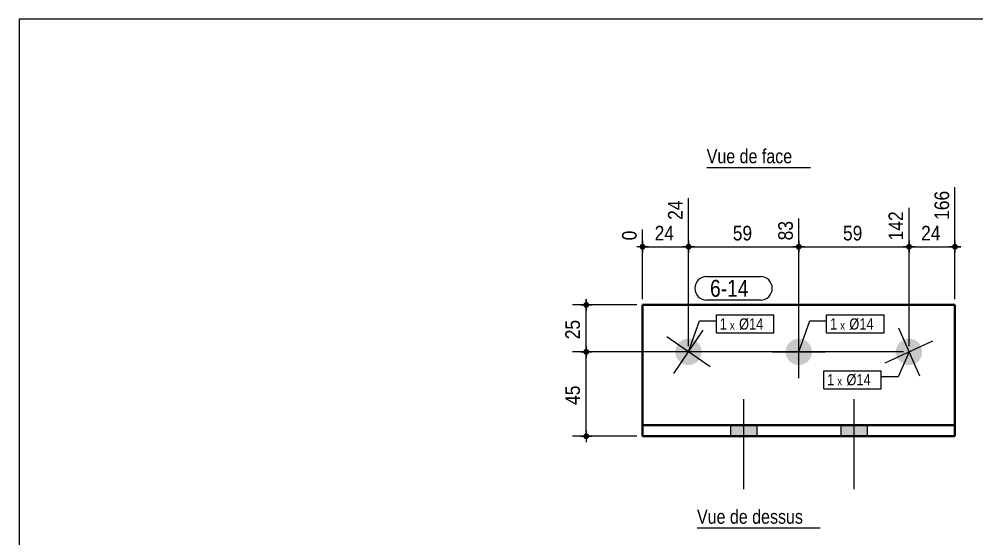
# Model space of a CAD drawing. Header units: millimetres. Extents: x 2 to 287, y 5 to 195.
# Drawn here: x 5 to 175, y 102.7 to 195 of the extents above; entities that cross this region are included whole.
import ezdxf

# ---------------------------------------------------------------- set-up
doc = ezdxf.new("R2010")
doc.units = ezdxf.units.MM
for name, color, linetype, lineweight in [('Autre type objet', 1, 'Continuous', 0), ('Boulon', 7, 'Continuous', 0), ('Cotation', 7, 'Continuous', 0), ('Désignation boulon', 3, 'Continuous', 0), ('Feuille dessin', 5, 'Continuous', 0), ('Piece', 2, 'Continuous', 0), ('Repère pièce', 3, 'Continuous', 0)]:
    doc.layers.add(name, color=color, linetype=linetype, lineweight=lineweight)
doc.styles.add('ARIAL', font='ARIAL.TTF')
doc.styles.add('COMIC_SANS_MS', font='COMIC.TTF')

# ---------------------------------------------------------------- blocks, each defined once
blk = doc.blocks.new('*A1')
at = {"layer": 'Boulon'}
blk.add_hatch(color=256, dxfattribs=at).paths.add_polyline_path([(125.23, 137.78), (125.27, 137.75), (125.32, 137.71), (125.36, 137.67), (125.4, 137.64), (125.44, 137.6), (125.49, 137.56), (125.53, 137.52), (125.56, 137.47), (125.6, 137.43), (125.64, 137.39), (125.68, 137.34), (125.71, 137.3), (125.74, 137.25), (125.78, 137.2), (125.81, 137.16), (125.84, 137.11), (125.87, 137.06), (125.89, 137.01), (125.92, 136.96), (125.95, 136.9), (125.97, 136.85), (125.99, 136.8), (126.01, 136.75), (126.03, 136.69), (126.05, 136.64), (126.07, 136.58), (126.09, 136.53), (126.1, 136.47), (126.11, 136.42), (126.13, 136.36), (126.14, 136.31), (126.15, 136.25), (126.15, 136.19), (126.16, 136.14), (126.17, 136.08), (126.17, 136.02), (126.17, 135.97), (126.17, 135.91), (126.17, 135.85), (126.17, 135.79), (126.17, 135.74), (126.16, 135.68), (126.15, 135.62), (126.15, 135.57), (126.14, 135.51), (126.13, 135.45), (126.12, 135.4), (126.1, 135.34), (126.09, 135.29), (126.07, 135.23), (126.06, 135.18), (126.04, 135.12), (126.02, 135.07), (126, 135.01), (125.97, 134.96), (125.95, 134.91), (125.92, 134.86), (125.9, 134.81), (125.87, 134.76), (125.84, 134.71), (125.81, 134.66), (125.78, 134.61), (125.75, 134.56), (125.72, 134.52), (125.68, 134.47), (125.64, 134.43), (125.61, 134.38), (125.57, 134.34), (125.53, 134.3), (125.49, 134.26), (125.45, 134.22), (125.41, 134.18), (125.37, 134.14), (125.32, 134.1), (125.28, 134.07), (125.23, 134.03), (125.19, 134), (125.14, 133.97), (125.09, 133.93), (125.04, 133.9), (124.99, 133.88), (124.94, 133.85), (124.89, 133.82), (124.84, 133.8), (124.79, 133.77), (124.74, 133.75), (124.68, 133.73), (124.63, 133.71), (124.57, 133.69), (124.52, 133.67), (124.46, 133.66), (124.41, 133.64), (124.35, 133.63), (124.3, 133.62), (124.24, 133.61), (124.19, 133.6), (124.13, 133.59), (124.07, 133.58), (124.01, 133.58), (123.96, 133.57), (123.9, 133.57), (123.84, 133.57), (123.79, 133.57), (123.73, 133.57), (123.67, 133.58), (123.61, 133.58), (123.56, 133.59), (123.5, 133.59), (123.44, 133.6), (123.39, 133.61), (123.33, 133.63), (123.28, 133.64), (123.22, 133.65), (123.17, 133.67), (123.11, 133.69), (123.06, 133.71), (123, 133.73), (122.95, 133.75), (122.9, 133.77), (122.84, 133.79), (122.79, 133.82), (122.74, 133.84), (122.69, 133.87), (122.64, 133.9), (122.59, 133.93), (122.55, 133.96), (122.5, 133.99), (122.45, 134.03), (122.41, 134.06), (122.36, 134.1), (122.32, 134.13), (122.27, 134.17), (122.23, 134.21), (122.19, 134.25), (122.15, 134.29), (122.11, 134.33), (122.07, 134.38), (122.04, 134.42), (122, 134.46), (121.97, 134.51), (121.93, 134.56), (121.9, 134.6), (121.87, 134.65), (121.84, 134.7), (121.81, 134.75), (121.78, 134.8), (121.76, 134.85), (121.73, 134.9), (121.71, 134.95), (121.68, 135.01), (121.66, 135.06), (121.64, 135.11), (121.62, 135.17), (121.61, 135.22), (121.59, 135.28), (121.58, 135.33), (121.56, 135.39), (121.55, 135.44), (121.54, 135.5), (121.53, 135.56), (121.52, 135.61), (121.52, 135.67), (121.51, 135.73), (121.51, 135.78), (121.51, 135.84), (121.51, 135.9), (121.51, 135.96), (121.51, 136.01), (121.51, 136.07), (121.52, 136.13), (121.52, 136.18), (121.53, 136.24), (121.54, 136.3), (121.55, 136.35), (121.56, 136.41), (121.57, 136.47), (121.59, 136.52), (121.6, 136.58), (121.62, 136.63), (121.64, 136.69), (121.66, 136.74), (121.68, 136.79), (121.7, 136.85), (121.73, 136.9), (121.75, 136.95), (121.78, 137), (121.81, 137.05), (121.83, 137.1), (121.86, 137.15), (121.9, 137.2), (121.93, 137.24), (121.96, 137.29), (122, 137.34), (122.03, 137.38), (122.07, 137.42), (122.11, 137.47), (122.15, 137.51), (122.19, 137.55), (122.23, 137.59), (122.27, 137.63), (122.31, 137.67), (122.35, 137.7), (122.4, 137.74), (122.45, 137.78), (122.49, 137.81), (122.54, 137.84), (122.59, 137.87), (122.64, 137.9), (122.68, 137.93), (122.73, 137.96), (122.79, 137.99), (122.84, 138.01), (122.89, 138.03), (122.94, 138.06), (122.99, 138.08), (123.05, 138.1), (123.1, 138.12), (123.16, 138.14), (123.21, 138.15), (123.27, 138.17), (123.32, 138.18), (123.38, 138.19), (123.44, 138.2), (123.49, 138.21), (123.55, 138.22), (123.61, 138.23), (123.66, 138.23), (123.72, 138.23), (123.78, 138.24), (123.83, 138.24), (123.89, 138.24), (123.95, 138.23), (124.01, 138.23), (124.06, 138.23), (124.12, 138.22), (124.18, 138.21), (124.23, 138.2), (124.29, 138.19), (124.35, 138.18), (124.4, 138.17), (124.46, 138.15), (124.51, 138.14), (124.57, 138.12), (124.62, 138.1), (124.67, 138.08), (124.73, 138.06), (124.78, 138.04), (124.83, 138.01), (124.88, 137.99), (124.93, 137.96), (124.98, 137.94), (125.03, 137.91), (125.08, 137.88), (125.13, 137.85), (125.18, 137.81)], flags=17)
at = {"layer": 'Boulon', "linetype": 'Continuous', "lineweight": 0}
for p, q in [((121.24, 132.03), (126.44, 139.78)), ((127.66, 133.22), (120.02, 138.58))]:
    blk.add_line(p, q, dxfattribs=at)
blk = doc.blocks.new('*A2')
at = {"layer": 'Boulon'}
blk.add_hatch(color=256, dxfattribs=at).paths.add_polyline_path([(163.92, 133.76), (163.86, 133.74), (163.81, 133.72), (163.76, 133.7), (163.7, 133.68), (163.65, 133.66), (163.59, 133.65), (163.54, 133.63), (163.48, 133.62), (163.43, 133.61), (163.37, 133.6), (163.31, 133.59), (163.26, 133.59), (163.2, 133.58), (163.14, 133.58), (163.08, 133.57), (163.03, 133.57), (162.97, 133.57), (162.91, 133.57), (162.86, 133.57), (162.8, 133.58), (162.74, 133.58), (162.68, 133.59), (162.63, 133.6), (162.57, 133.61), (162.51, 133.62), (162.46, 133.63), (162.4, 133.65), (162.35, 133.66), (162.29, 133.68), (162.24, 133.69), (162.18, 133.71), (162.13, 133.73), (162.08, 133.76), (162.03, 133.78), (161.97, 133.8), (161.92, 133.83), (161.87, 133.86), (161.82, 133.88), (161.77, 133.91), (161.72, 133.94), (161.68, 133.98), (161.63, 134.01), (161.58, 134.04), (161.54, 134.08), (161.49, 134.11), (161.45, 134.15), (161.41, 134.19), (161.37, 134.23), (161.33, 134.27), (161.29, 134.31), (161.25, 134.35), (161.21, 134.4), (161.17, 134.44), (161.14, 134.49), (161.1, 134.53), (161.07, 134.58), (161.04, 134.63), (161.01, 134.67), (160.98, 134.72), (160.95, 134.77), (160.92, 134.82), (160.9, 134.87), (160.87, 134.93), (160.85, 134.98), (160.83, 135.03), (160.81, 135.08), (160.79, 135.14), (160.77, 135.19), (160.75, 135.25), (160.74, 135.3), (160.72, 135.36), (160.71, 135.41), (160.7, 135.47), (160.69, 135.53), (160.68, 135.58), (160.67, 135.64), (160.67, 135.7), (160.66, 135.75), (160.66, 135.81), (160.66, 135.87), (160.66, 135.93), (160.66, 135.98), (160.66, 136.04), (160.67, 136.1), (160.67, 136.15), (160.68, 136.21), (160.69, 136.27), (160.7, 136.32), (160.71, 136.38), (160.72, 136.44), (160.73, 136.49), (160.75, 136.55), (160.76, 136.6), (160.78, 136.66), (160.8, 136.71), (160.82, 136.76), (160.84, 136.82), (160.87, 136.87), (160.89, 136.92), (160.92, 136.97), (160.94, 137.02), (160.97, 137.07), (161, 137.12), (161.03, 137.17), (161.06, 137.22), (161.1, 137.26), (161.13, 137.31), (161.17, 137.36), (161.2, 137.4), (161.24, 137.44), (161.28, 137.49), (161.32, 137.53), (161.36, 137.57), (161.4, 137.61), (161.44, 137.65), (161.48, 137.68), (161.53, 137.72), (161.57, 137.76), (161.62, 137.79), (161.67, 137.82), (161.71, 137.86), (161.76, 137.89), (161.81, 137.92), (161.86, 137.94), (161.91, 137.97), (161.96, 138), (162.01, 138.02), (162.07, 138.05), (162.12, 138.07), (162.17, 138.09), (162.23, 138.11), (162.28, 138.13), (162.34, 138.14), (162.39, 138.16), (162.45, 138.17), (162.5, 138.18), (162.56, 138.2), (162.61, 138.21), (162.67, 138.21), (162.73, 138.22), (162.78, 138.23), (162.84, 138.23), (162.9, 138.24), (162.96, 138.24), (163.01, 138.24), (163.07, 138.24), (163.13, 138.23), (163.18, 138.23), (163.24, 138.22), (163.3, 138.22), (163.36, 138.21), (163.41, 138.2), (163.47, 138.19), (163.52, 138.18), (163.58, 138.16), (163.63, 138.15), (163.69, 138.13), (163.74, 138.11), (163.8, 138.09), (163.85, 138.07), (163.9, 138.05), (163.96, 138.03), (164.01, 138), (164.06, 137.98), (164.11, 137.95), (164.16, 137.92), (164.21, 137.89), (164.26, 137.86), (164.31, 137.83), (164.35, 137.8), (164.4, 137.76), (164.44, 137.73), (164.49, 137.69), (164.53, 137.66), (164.57, 137.62), (164.62, 137.58), (164.66, 137.54), (164.7, 137.5), (164.73, 137.45), (164.77, 137.41), (164.81, 137.37), (164.84, 137.32), (164.88, 137.28), (164.91, 137.23), (164.94, 137.18), (164.97, 137.13), (165, 137.08), (165.03, 137.03), (165.06, 136.98), (165.09, 136.93), (165.11, 136.88), (165.13, 136.83), (165.16, 136.78), (165.18, 136.72), (165.2, 136.67), (165.21, 136.61), (165.23, 136.56), (165.25, 136.5), (165.26, 136.45), (165.27, 136.39), (165.28, 136.34), (165.29, 136.28), (165.3, 136.22), (165.31, 136.17), (165.32, 136.11), (165.32, 136.05), (165.32, 136), (165.32, 135.94), (165.32, 135.88), (165.32, 135.82), (165.32, 135.77), (165.32, 135.71), (165.31, 135.65), (165.3, 135.6), (165.3, 135.54), (165.29, 135.48), (165.28, 135.43), (165.26, 135.37), (165.25, 135.32), (165.23, 135.26), (165.22, 135.21), (165.2, 135.15), (165.18, 135.1), (165.16, 135.04), (165.14, 134.99), (165.12, 134.94), (165.09, 134.89), (165.07, 134.83), (165.04, 134.78), (165.01, 134.73), (164.98, 134.69), (164.95, 134.64), (164.92, 134.59), (164.89, 134.54), (164.85, 134.5), (164.82, 134.45), (164.78, 134.41), (164.74, 134.36), (164.71, 134.32), (164.67, 134.28), (164.63, 134.24), (164.58, 134.2), (164.54, 134.16), (164.5, 134.12), (164.45, 134.09), (164.41, 134.05), (164.36, 134.02), (164.32, 133.98), (164.27, 133.95), (164.22, 133.92), (164.17, 133.89), (164.12, 133.86), (164.07, 133.84), (164.02, 133.81), (163.97, 133.78)], flags=17)
at = {"layer": 'Boulon', "linetype": 'Continuous', "lineweight": 0}
for p, q in [((161.1, 140.17), (164.88, 131.64)), ((158.75, 133.95), (167.23, 137.86))]:
    blk.add_line(p, q, dxfattribs=at)
blk = doc.blocks.new('*A3')
at = {"layer": 'Boulon'}
blk.add_hatch(color=256, dxfattribs=at).paths.add_polyline_path([(145.75, 135.85), (145.75, 135.79), (145.74, 135.73), (145.74, 135.67), (145.73, 135.62), (145.72, 135.56), (145.71, 135.5), (145.7, 135.45), (145.69, 135.39), (145.68, 135.34), (145.66, 135.28), (145.65, 135.23), (145.63, 135.17), (145.61, 135.12), (145.59, 135.06), (145.57, 135.01), (145.55, 134.96), (145.52, 134.91), (145.5, 134.85), (145.47, 134.8), (145.45, 134.75), (145.42, 134.7), (145.39, 134.66), (145.36, 134.61), (145.32, 134.56), (145.29, 134.51), (145.25, 134.47), (145.22, 134.42), (145.18, 134.38), (145.14, 134.34), (145.1, 134.29), (145.06, 134.25), (145.02, 134.21), (144.98, 134.17), (144.94, 134.14), (144.9, 134.1), (144.85, 134.06), (144.8, 134.03), (144.76, 134), (144.71, 133.96), (144.66, 133.93), (144.61, 133.9), (144.57, 133.87), (144.51, 133.85), (144.46, 133.82), (144.41, 133.79), (144.36, 133.77), (144.31, 133.75), (144.25, 133.73), (144.2, 133.71), (144.15, 133.69), (144.09, 133.67), (144.04, 133.65), (143.98, 133.64), (143.93, 133.63), (143.87, 133.62), (143.81, 133.6), (143.76, 133.6), (143.7, 133.59), (143.64, 133.58), (143.59, 133.58), (143.53, 133.57), (143.47, 133.57), (143.41, 133.57), (143.36, 133.57), (143.3, 133.57), (143.24, 133.58), (143.19, 133.58), (143.13, 133.59), (143.07, 133.6), (143.02, 133.6), (142.96, 133.62), (142.9, 133.63), (142.85, 133.64), (142.79, 133.65), (142.74, 133.67), (142.68, 133.69), (142.63, 133.71), (142.58, 133.73), (142.52, 133.75), (142.47, 133.77), (142.42, 133.79), (142.37, 133.82), (142.32, 133.85), (142.26, 133.87), (142.22, 133.9), (142.17, 133.93), (142.12, 133.96), (142.07, 134), (142.02, 134.03), (141.98, 134.06), (141.93, 134.1), (141.89, 134.14), (141.85, 134.17), (141.81, 134.21), (141.77, 134.25), (141.73, 134.29), (141.69, 134.34), (141.65, 134.38), (141.61, 134.42), (141.58, 134.47), (141.54, 134.51), (141.51, 134.56), (141.47, 134.61), (141.44, 134.66), (141.41, 134.7), (141.38, 134.75), (141.36, 134.8), (141.33, 134.85), (141.31, 134.91), (141.28, 134.96), (141.26, 135.01), (141.24, 135.06), (141.22, 135.12), (141.2, 135.17), (141.18, 135.23), (141.17, 135.28), (141.15, 135.34), (141.14, 135.39), (141.13, 135.45), (141.12, 135.5), (141.11, 135.56), (141.1, 135.62), (141.09, 135.67), (141.09, 135.73), (141.08, 135.79), (141.08, 135.85), (141.08, 135.9), (141.08, 135.96), (141.08, 136.02), (141.09, 136.08), (141.09, 136.13), (141.1, 136.19), (141.11, 136.25), (141.12, 136.3), (141.13, 136.36), (141.14, 136.41), (141.15, 136.47), (141.17, 136.53), (141.18, 136.58), (141.2, 136.64), (141.22, 136.69), (141.24, 136.74), (141.26, 136.8), (141.28, 136.85), (141.31, 136.9), (141.33, 136.95), (141.36, 137), (141.38, 137.05), (141.41, 137.1), (141.44, 137.15), (141.47, 137.2), (141.51, 137.25), (141.54, 137.29), (141.58, 137.34), (141.61, 137.38), (141.65, 137.43), (141.69, 137.47), (141.73, 137.51), (141.77, 137.55), (141.81, 137.59), (141.85, 137.63), (141.89, 137.67), (141.93, 137.71), (141.98, 137.74), (142.02, 137.78), (142.07, 137.81), (142.12, 137.84), (142.17, 137.87), (142.22, 137.9), (142.26, 137.93), (142.32, 137.96), (142.37, 137.99), (142.42, 138.01), (142.47, 138.04), (142.52, 138.06), (142.58, 138.08), (142.63, 138.1), (142.68, 138.12), (142.74, 138.14), (142.79, 138.15), (142.85, 138.17), (142.9, 138.18), (142.96, 138.19), (143.02, 138.2), (143.07, 138.21), (143.13, 138.22), (143.19, 138.23), (143.24, 138.23), (143.3, 138.23), (143.36, 138.24), (143.41, 138.24), (143.47, 138.24), (143.53, 138.23), (143.59, 138.23), (143.64, 138.23), (143.7, 138.22), (143.76, 138.21), (143.81, 138.2), (143.87, 138.19), (143.93, 138.18), (143.98, 138.17), (144.04, 138.15), (144.09, 138.14), (144.15, 138.12), (144.2, 138.1), (144.25, 138.08), (144.31, 138.06), (144.36, 138.04), (144.41, 138.01), (144.46, 137.99), (144.51, 137.96), (144.57, 137.93), (144.61, 137.9), (144.66, 137.87), (144.71, 137.84), (144.76, 137.81), (144.8, 137.78), (144.85, 137.74), (144.9, 137.71), (144.94, 137.67), (144.98, 137.63), (145.02, 137.59), (145.06, 137.55), (145.1, 137.51), (145.14, 137.47), (145.18, 137.43), (145.22, 137.38), (145.25, 137.34), (145.29, 137.29), (145.32, 137.25), (145.36, 137.2), (145.39, 137.15), (145.42, 137.1), (145.45, 137.05), (145.47, 137), (145.5, 136.95), (145.52, 136.9), (145.55, 136.85), (145.57, 136.8), (145.59, 136.74), (145.61, 136.69), (145.63, 136.64), (145.65, 136.58), (145.66, 136.53), (145.68, 136.47), (145.69, 136.41), (145.7, 136.36), (145.71, 136.3), (145.72, 136.25), (145.73, 136.19), (145.74, 136.13), (145.74, 136.08), (145.75, 136.02), (145.75, 135.96), (145.75, 135.9)], flags=17)
at = {"layer": 'Boulon', "linetype": 'Continuous', "lineweight": 0}
for p, q in [((143.41, 131.24), (143.41, 140.57)), ((138.75, 135.9), (148.08, 135.9))]:
    blk.add_line(p, q, dxfattribs=at)
blk = doc.blocks.new('*A4')
at = {"layer": 'Boulon'}
for points in [[(131.29, 120.9), (131.29, 122.9), (135.96, 122.9), (135.96, 120.9)], [(150.87, 120.9), (150.87, 122.9), (155.54, 122.9), (155.54, 120.9)]]:
    blk.add_hatch(color=256, dxfattribs=at).paths.add_polyline_path(points, flags=17)
at = {"layer": 'Boulon', "linetype": 'Continuous', "lineweight": 0}
for p, q in [((133.63, 127.5), (133.63, 111.5)), ((153.2, 127.5), (153.2, 111.5)), ((131.29, 122.9), (131.29, 120.9)), ((135.96, 122.9), (135.96, 120.9)), ((150.87, 122.9), (150.87, 120.9)), ((155.54, 122.9), (155.54, 120.9))]:
    blk.add_line(p, q, dxfattribs=at)
blk = doc.blocks.new('*A5')
at = {"layer": 'Piece', "color": 2, "linetype": 'Continuous', "lineweight": 40}
for p, q in [((115.68, 120.903333), (115.68, 144.236667)), ((171.146667, 144.236667), (115.68, 144.236667)), ((171.146667, 120.903333), (171.146667, 144.236667)), ((171.146667, 122.903333), (115.68, 122.903333)), ((171.146667, 120.903333), (115.68, 120.903333))]:
    blk.add_line(p, q, dxfattribs=at)
blk = doc.blocks.new('*A11')
at = {"layer": 'Feuille dessin', "linetype": 'Continuous', "lineweight": 0}
for p, q in [((282, 195), (5, 195)), ((5, 195), (5, 5))]:
    blk.add_line(p, q, dxfattribs=at)
blk = doc.blocks.new('*A16')
at = {"layer": 'Cotation'}
for points in [[(105.65, 135.38), (105.63, 135.39), (105.6, 135.39), (105.58, 135.39), (105.55, 135.4), (105.53, 135.41), (105.5, 135.41), (105.48, 135.42), (105.46, 135.43), (105.43, 135.44), (105.41, 135.46), (105.39, 135.47), (105.37, 135.49), (105.35, 135.5), (105.33, 135.52), (105.31, 135.54), (105.29, 135.55), (105.28, 135.57), (105.26, 135.59), (105.25, 135.61), (105.23, 135.64), (105.22, 135.66), (105.21, 135.68), (105.2, 135.7), (105.19, 135.73), (105.18, 135.75), (105.18, 135.78), (105.17, 135.8), (105.17, 135.83), (105.16, 135.85), (105.16, 135.88), (105.16, 135.9), (105.16, 135.93), (105.16, 135.95), (105.17, 135.98), (105.17, 136.01), (105.18, 136.03), (105.18, 136.05), (105.19, 136.08), (105.2, 136.1), (105.21, 136.13), (105.22, 136.15), (105.23, 136.17), (105.25, 136.19), (105.26, 136.21), (105.28, 136.23), (105.29, 136.25), (105.31, 136.27), (105.33, 136.29), (105.35, 136.31), (105.37, 136.32), (105.39, 136.34), (105.41, 136.35), (105.43, 136.36), (105.46, 136.37), (105.48, 136.38), (105.5, 136.39), (105.53, 136.4), (105.55, 136.41), (105.58, 136.41), (105.6, 136.42), (105.63, 136.42), (105.65, 136.42), (105.68, 136.42), (105.71, 136.42), (105.73, 136.42), (105.76, 136.42), (105.78, 136.41), (105.81, 136.41), (105.83, 136.4), (105.86, 136.39), (105.88, 136.38), (105.9, 136.37), (105.93, 136.36), (105.95, 136.35), (105.97, 136.34), (105.99, 136.32), (106.01, 136.31), (106.03, 136.29), (106.05, 136.27), (106.07, 136.25), (106.08, 136.23), (106.1, 136.21), (106.11, 136.19), (106.13, 136.17), (106.14, 136.15), (106.15, 136.13), (106.16, 136.1), (106.17, 136.08), (106.18, 136.05), (106.18, 136.03), (106.19, 136.01), (106.19, 135.98), (106.2, 135.95), (106.2, 135.93), (106.2, 135.9), (106.2, 135.88), (106.2, 135.85), (106.19, 135.83), (106.19, 135.8), (106.18, 135.78), (106.18, 135.75), (106.17, 135.73), (106.16, 135.7), (106.15, 135.68), (106.14, 135.66), (106.13, 135.64), (106.11, 135.61), (106.1, 135.59), (106.08, 135.57), (106.07, 135.55), (106.05, 135.54), (106.03, 135.52), (106.01, 135.5), (105.99, 135.49), (105.97, 135.47), (105.95, 135.46), (105.93, 135.44), (105.9, 135.43), (105.88, 135.42), (105.86, 135.41), (105.83, 135.41), (105.81, 135.4), (105.78, 135.39), (105.76, 135.39), (105.73, 135.39), (105.71, 135.38), (105.68, 135.38)], [(105.65, 120.38), (105.63, 120.39), (105.6, 120.39), (105.58, 120.39), (105.55, 120.4), (105.53, 120.41), (105.5, 120.41), (105.48, 120.42), (105.46, 120.43), (105.43, 120.44), (105.41, 120.46), (105.39, 120.47), (105.37, 120.49), (105.35, 120.5), (105.33, 120.52), (105.31, 120.54), (105.29, 120.55), (105.28, 120.57), (105.26, 120.59), (105.25, 120.61), (105.23, 120.64), (105.22, 120.66), (105.21, 120.68), (105.2, 120.7), (105.19, 120.73), (105.18, 120.75), (105.18, 120.78), (105.17, 120.8), (105.17, 120.83), (105.16, 120.85), (105.16, 120.88), (105.16, 120.9), (105.16, 120.93), (105.16, 120.95), (105.17, 120.98), (105.17, 121), (105.18, 121.03), (105.18, 121.05), (105.19, 121.08), (105.2, 121.1), (105.21, 121.13), (105.22, 121.15), (105.23, 121.17), (105.25, 121.19), (105.26, 121.21), (105.28, 121.23), (105.29, 121.25), (105.31, 121.27), (105.33, 121.29), (105.35, 121.31), (105.37, 121.32), (105.39, 121.34), (105.41, 121.35), (105.43, 121.36), (105.46, 121.37), (105.48, 121.38), (105.5, 121.39), (105.53, 121.4), (105.55, 121.41), (105.58, 121.41), (105.6, 121.42), (105.63, 121.42), (105.65, 121.42), (105.68, 121.42), (105.71, 121.42), (105.73, 121.42), (105.76, 121.42), (105.78, 121.41), (105.81, 121.41), (105.83, 121.4), (105.86, 121.39), (105.88, 121.38), (105.9, 121.37), (105.93, 121.36), (105.95, 121.35), (105.97, 121.34), (105.99, 121.32), (106.01, 121.31), (106.03, 121.29), (106.05, 121.27), (106.07, 121.25), (106.08, 121.23), (106.1, 121.21), (106.11, 121.19), (106.13, 121.17), (106.14, 121.15), (106.15, 121.13), (106.16, 121.1), (106.17, 121.08), (106.18, 121.05), (106.18, 121.03), (106.19, 121), (106.19, 120.98), (106.2, 120.95), (106.2, 120.93), (106.2, 120.9), (106.2, 120.88), (106.2, 120.85), (106.19, 120.83), (106.19, 120.8), (106.18, 120.78), (106.18, 120.75), (106.17, 120.73), (106.16, 120.7), (106.15, 120.68), (106.14, 120.66), (106.13, 120.64), (106.11, 120.61), (106.1, 120.59), (106.08, 120.57), (106.07, 120.55), (106.05, 120.54), (106.03, 120.52), (106.01, 120.5), (105.99, 120.49), (105.97, 120.47), (105.95, 120.46), (105.93, 120.44), (105.9, 120.43), (105.88, 120.42), (105.86, 120.41), (105.83, 120.41), (105.81, 120.4), (105.78, 120.39), (105.76, 120.39), (105.73, 120.39), (105.71, 120.38), (105.68, 120.38)]]:
    blk.add_hatch(color=256, dxfattribs=at).paths.add_polyline_path(points, flags=17)
at = {"layer": 'Cotation', "linetype": 'Continuous', "lineweight": 0}
for p, q in [((105.68, 136.94), (105.68, 134.86)), ((105.68, 135.9), (105.68, 136.94)), ((161.99, 135.9), (103.26, 135.9)), ((104.64, 135.9), (106.72, 135.9)), ((105.68, 120.9), (105.68, 135.9)), ((114.68, 120.9), (103.26, 120.9)), ((104.64, 120.9), (106.72, 120.9)), ((105.68, 121.94), (105.68, 119.86)), ((105.68, 120.9), (105.68, 119.86))]:
    blk.add_line(p, q, dxfattribs=at)
at = {"layer": 'Cotation'}
for p in [(105.68, 135.9), (105.68, 120.9)]:
    blk.add_point(p, dxfattribs=at)
at = {"layer": 'Cotation', "style": 'ARIAL', "width": 0.85}
blk.add_text('45', height=2.6, rotation=90.0002, dxfattribs=at).set_placement((104.56, 126.48))
blk = doc.blocks.new('*A17')
at = {"layer": 'Cotation'}
for points in [[(105.65, 143.72), (105.63, 143.72), (105.6, 143.72), (105.58, 143.73), (105.55, 143.73), (105.53, 143.74), (105.5, 143.75), (105.48, 143.76), (105.46, 143.77), (105.43, 143.78), (105.41, 143.79), (105.39, 143.8), (105.37, 143.82), (105.35, 143.83), (105.33, 143.85), (105.31, 143.87), (105.29, 143.89), (105.28, 143.91), (105.26, 143.93), (105.25, 143.95), (105.23, 143.97), (105.22, 143.99), (105.21, 144.01), (105.2, 144.04), (105.19, 144.06), (105.18, 144.09), (105.18, 144.11), (105.17, 144.14), (105.17, 144.16), (105.16, 144.19), (105.16, 144.21), (105.16, 144.24), (105.16, 144.26), (105.16, 144.29), (105.17, 144.31), (105.17, 144.34), (105.18, 144.36), (105.18, 144.39), (105.19, 144.41), (105.2, 144.44), (105.21, 144.46), (105.22, 144.48), (105.23, 144.5), (105.25, 144.53), (105.26, 144.55), (105.28, 144.57), (105.29, 144.59), (105.31, 144.6), (105.33, 144.62), (105.35, 144.64), (105.37, 144.65), (105.39, 144.67), (105.41, 144.68), (105.43, 144.7), (105.46, 144.71), (105.48, 144.72), (105.5, 144.73), (105.53, 144.73), (105.55, 144.74), (105.58, 144.75), (105.6, 144.75), (105.63, 144.75), (105.65, 144.76), (105.68, 144.76), (105.71, 144.76), (105.73, 144.75), (105.76, 144.75), (105.78, 144.75), (105.81, 144.74), (105.83, 144.73), (105.86, 144.73), (105.88, 144.72), (105.9, 144.71), (105.93, 144.7), (105.95, 144.68), (105.97, 144.67), (105.99, 144.65), (106.01, 144.64), (106.03, 144.62), (106.05, 144.6), (106.07, 144.59), (106.08, 144.57), (106.1, 144.55), (106.11, 144.53), (106.13, 144.5), (106.14, 144.48), (106.15, 144.46), (106.16, 144.44), (106.17, 144.41), (106.18, 144.39), (106.18, 144.36), (106.19, 144.34), (106.19, 144.31), (106.2, 144.29), (106.2, 144.26), (106.2, 144.24), (106.2, 144.21), (106.2, 144.19), (106.19, 144.16), (106.19, 144.14), (106.18, 144.11), (106.18, 144.09), (106.17, 144.06), (106.16, 144.04), (106.15, 144.01), (106.14, 143.99), (106.13, 143.97), (106.11, 143.95), (106.1, 143.93), (106.08, 143.91), (106.07, 143.89), (106.05, 143.87), (106.03, 143.85), (106.01, 143.83), (105.99, 143.82), (105.97, 143.8), (105.95, 143.79), (105.93, 143.78), (105.9, 143.77), (105.88, 143.76), (105.86, 143.75), (105.83, 143.74), (105.81, 143.73), (105.78, 143.73), (105.76, 143.72), (105.73, 143.72), (105.71, 143.72), (105.68, 143.72)], [(105.65, 135.38), (105.63, 135.39), (105.6, 135.39), (105.58, 135.39), (105.55, 135.4), (105.53, 135.41), (105.5, 135.41), (105.48, 135.42), (105.46, 135.43), (105.43, 135.44), (105.41, 135.46), (105.39, 135.47), (105.37, 135.49), (105.35, 135.5), (105.33, 135.52), (105.31, 135.54), (105.29, 135.55), (105.28, 135.57), (105.26, 135.59), (105.25, 135.61), (105.23, 135.64), (105.22, 135.66), (105.21, 135.68), (105.2, 135.7), (105.19, 135.73), (105.18, 135.75), (105.18, 135.78), (105.17, 135.8), (105.17, 135.83), (105.16, 135.85), (105.16, 135.88), (105.16, 135.9), (105.16, 135.93), (105.16, 135.95), (105.17, 135.98), (105.17, 136.01), (105.18, 136.03), (105.18, 136.05), (105.19, 136.08), (105.2, 136.1), (105.21, 136.13), (105.22, 136.15), (105.23, 136.17), (105.25, 136.19), (105.26, 136.21), (105.28, 136.23), (105.29, 136.25), (105.31, 136.27), (105.33, 136.29), (105.35, 136.31), (105.37, 136.32), (105.39, 136.34), (105.41, 136.35), (105.43, 136.36), (105.46, 136.37), (105.48, 136.38), (105.5, 136.39), (105.53, 136.4), (105.55, 136.41), (105.58, 136.41), (105.6, 136.42), (105.63, 136.42), (105.65, 136.42), (105.68, 136.42), (105.71, 136.42), (105.73, 136.42), (105.76, 136.42), (105.78, 136.41), (105.81, 136.41), (105.83, 136.4), (105.86, 136.39), (105.88, 136.38), (105.9, 136.37), (105.93, 136.36), (105.95, 136.35), (105.97, 136.34), (105.99, 136.32), (106.01, 136.31), (106.03, 136.29), (106.05, 136.27), (106.07, 136.25), (106.08, 136.23), (106.1, 136.21), (106.11, 136.19), (106.13, 136.17), (106.14, 136.15), (106.15, 136.13), (106.16, 136.1), (106.17, 136.08), (106.18, 136.05), (106.18, 136.03), (106.19, 136.01), (106.19, 135.98), (106.2, 135.95), (106.2, 135.93), (106.2, 135.9), (106.2, 135.88), (106.2, 135.85), (106.19, 135.83), (106.19, 135.8), (106.18, 135.78), (106.18, 135.75), (106.17, 135.73), (106.16, 135.7), (106.15, 135.68), (106.14, 135.66), (106.13, 135.64), (106.11, 135.61), (106.1, 135.59), (106.08, 135.57), (106.07, 135.55), (106.05, 135.54), (106.03, 135.52), (106.01, 135.5), (105.99, 135.49), (105.97, 135.47), (105.95, 135.46), (105.93, 135.44), (105.9, 135.43), (105.88, 135.42), (105.86, 135.41), (105.83, 135.41), (105.81, 135.4), (105.78, 135.39), (105.76, 135.39), (105.73, 135.39), (105.71, 135.38), (105.68, 135.38)]]:
    blk.add_hatch(color=256, dxfattribs=at).paths.add_polyline_path(points, flags=17)
at = {"layer": 'Cotation', "linetype": 'Continuous', "lineweight": 0}
for p, q in [((105.68, 145.28), (105.68, 143.2)), ((105.68, 144.24), (105.68, 145.28)), ((114.68, 144.24), (103.26, 144.24)), ((104.64, 144.24), (106.72, 144.24)), ((105.68, 135.9), (105.68, 144.24)), ((105.68, 136.94), (105.68, 134.86)), ((161.99, 135.9), (103.26, 135.9)), ((104.64, 135.9), (106.72, 135.9)), ((105.68, 135.9), (105.68, 134.86))]:
    blk.add_line(p, q, dxfattribs=at)
at = {"layer": 'Cotation'}
for p in [(105.68, 144.24), (105.68, 135.9)]:
    blk.add_point(p, dxfattribs=at)
at = {"layer": 'Cotation', "style": 'ARIAL', "width": 0.85}
blk.add_text('25', height=2.6, rotation=90.0002, dxfattribs=at).set_placement((104.56, 138.14))
blk = doc.blocks.new('*A18')
at = {"layer": 'Cotation'}
for points in [[(115.65, 154.05), (115.63, 154.05), (115.6, 154.06), (115.58, 154.06), (115.55, 154.07), (115.53, 154.07), (115.5, 154.08), (115.48, 154.09), (115.46, 154.1), (115.43, 154.11), (115.41, 154.12), (115.39, 154.14), (115.37, 154.15), (115.35, 154.17), (115.33, 154.18), (115.31, 154.2), (115.29, 154.22), (115.28, 154.24), (115.26, 154.26), (115.25, 154.28), (115.23, 154.3), (115.22, 154.32), (115.21, 154.35), (115.2, 154.37), (115.19, 154.39), (115.18, 154.42), (115.18, 154.44), (115.17, 154.47), (115.17, 154.49), (115.16, 154.52), (115.16, 154.54), (115.16, 154.57), (115.16, 154.6), (115.16, 154.62), (115.17, 154.65), (115.17, 154.67), (115.18, 154.7), (115.18, 154.72), (115.19, 154.75), (115.2, 154.77), (115.21, 154.79), (115.22, 154.82), (115.23, 154.84), (115.25, 154.86), (115.26, 154.88), (115.28, 154.9), (115.29, 154.92), (115.31, 154.94), (115.33, 154.96), (115.35, 154.97), (115.37, 154.99), (115.39, 155), (115.41, 155.02), (115.43, 155.03), (115.46, 155.04), (115.48, 155.05), (115.5, 155.06), (115.53, 155.07), (115.55, 155.07), (115.58, 155.08), (115.6, 155.08), (115.63, 155.09), (115.65, 155.09), (115.68, 155.09), (115.71, 155.09), (115.73, 155.09), (115.76, 155.08), (115.78, 155.08), (115.81, 155.07), (115.83, 155.07), (115.86, 155.06), (115.88, 155.05), (115.9, 155.04), (115.93, 155.03), (115.95, 155.02), (115.97, 155), (115.99, 154.99), (116.01, 154.97), (116.03, 154.96), (116.05, 154.94), (116.07, 154.92), (116.08, 154.9), (116.1, 154.88), (116.11, 154.86), (116.13, 154.84), (116.14, 154.82), (116.15, 154.79), (116.16, 154.77), (116.17, 154.75), (116.18, 154.72), (116.18, 154.7), (116.19, 154.67), (116.19, 154.65), (116.2, 154.62), (116.2, 154.6), (116.2, 154.57), (116.2, 154.54), (116.2, 154.52), (116.19, 154.49), (116.19, 154.47), (116.18, 154.44), (116.18, 154.42), (116.17, 154.39), (116.16, 154.37), (116.15, 154.35), (116.14, 154.32), (116.13, 154.3), (116.11, 154.28), (116.1, 154.26), (116.08, 154.24), (116.07, 154.22), (116.05, 154.2), (116.03, 154.18), (116.01, 154.17), (115.99, 154.15), (115.97, 154.14), (115.95, 154.12), (115.93, 154.11), (115.9, 154.1), (115.88, 154.09), (115.86, 154.08), (115.83, 154.07), (115.81, 154.07), (115.78, 154.06), (115.76, 154.06), (115.73, 154.05), (115.71, 154.05), (115.68, 154.05)], [(123.81, 154.05), (123.79, 154.05), (123.76, 154.06), (123.74, 154.06), (123.71, 154.07), (123.69, 154.07), (123.66, 154.08), (123.64, 154.09), (123.62, 154.1), (123.59, 154.11), (123.57, 154.12), (123.55, 154.14), (123.53, 154.15), (123.51, 154.17), (123.49, 154.18), (123.47, 154.2), (123.45, 154.22), (123.44, 154.24), (123.42, 154.26), (123.41, 154.28), (123.39, 154.3), (123.38, 154.32), (123.37, 154.35), (123.36, 154.37), (123.35, 154.39), (123.34, 154.42), (123.33, 154.44), (123.33, 154.47), (123.32, 154.49), (123.32, 154.52), (123.32, 154.54), (123.32, 154.57), (123.32, 154.6), (123.32, 154.62), (123.32, 154.65), (123.33, 154.67), (123.33, 154.7), (123.34, 154.72), (123.35, 154.75), (123.36, 154.77), (123.37, 154.79), (123.38, 154.82), (123.39, 154.84), (123.41, 154.86), (123.42, 154.88), (123.44, 154.9), (123.45, 154.92), (123.47, 154.94), (123.49, 154.96), (123.51, 154.97), (123.53, 154.99), (123.55, 155), (123.57, 155.02), (123.59, 155.03), (123.62, 155.04), (123.64, 155.05), (123.66, 155.06), (123.69, 155.07), (123.71, 155.07), (123.74, 155.08), (123.76, 155.08), (123.79, 155.09), (123.81, 155.09), (123.84, 155.09), (123.86, 155.09), (123.89, 155.09), (123.91, 155.08), (123.94, 155.08), (123.96, 155.07), (123.99, 155.07), (124.01, 155.06), (124.04, 155.05), (124.06, 155.04), (124.08, 155.03), (124.11, 155.02), (124.13, 155), (124.15, 154.99), (124.17, 154.97), (124.19, 154.96), (124.21, 154.94), (124.22, 154.92), (124.24, 154.9), (124.26, 154.88), (124.27, 154.86), (124.28, 154.84), (124.3, 154.82), (124.31, 154.79), (124.32, 154.77), (124.33, 154.75), (124.34, 154.72), (124.34, 154.7), (124.35, 154.67), (124.35, 154.65), (124.36, 154.62), (124.36, 154.6), (124.36, 154.57), (124.36, 154.54), (124.36, 154.52), (124.35, 154.49), (124.35, 154.47), (124.34, 154.44), (124.34, 154.42), (124.33, 154.39), (124.32, 154.37), (124.31, 154.35), (124.3, 154.32), (124.28, 154.3), (124.27, 154.28), (124.26, 154.26), (124.24, 154.24), (124.22, 154.22), (124.21, 154.2), (124.19, 154.18), (124.17, 154.17), (124.15, 154.15), (124.13, 154.14), (124.11, 154.12), (124.08, 154.11), (124.06, 154.1), (124.04, 154.09), (124.01, 154.08), (123.99, 154.07), (123.96, 154.07), (123.94, 154.06), (123.91, 154.06), (123.89, 154.05), (123.86, 154.05), (123.84, 154.05)]]:
    blk.add_hatch(color=256, dxfattribs=at).paths.add_polyline_path(points, flags=17)
at = {"layer": 'Cotation', "linetype": 'Continuous', "lineweight": 0}
for p, q in [((123.84, 136.9), (123.84, 163.21)), ((115.68, 145.24), (115.68, 157.64)), ((115.68, 155.61), (115.68, 153.53)), ((123.84, 155.61), (123.84, 153.53)), ((116.72, 154.57), (114.64, 154.57)), ((115.68, 154.57), (114.64, 154.57)), ((115.68, 154.57), (123.84, 154.57)), ((124.88, 154.57), (122.8, 154.57)), ((123.84, 154.57), (124.88, 154.57))]:
    blk.add_line(p, q, dxfattribs=at)
at = {"layer": 'Cotation'}
for p in [(115.68, 154.57), (123.84, 154.57)]:
    blk.add_point(p, dxfattribs=at)
at = {"layer": 'Cotation', "style": 'ARIAL', "width": 0.85}
for s, p in [('24', (122.8, 159.35)), ('0', (114.64, 155.71))]:
    blk.add_text(s, height=2.6, rotation=90.0002, dxfattribs=at).set_placement(p)
blk.add_text('24', height=2.6, dxfattribs=at).set_placement((117.83, 155.69))
blk = doc.blocks.new('*A19')
at = {"layer": 'Cotation'}
for points in [[(123.81, 154.05), (123.79, 154.05), (123.76, 154.06), (123.74, 154.06), (123.71, 154.07), (123.69, 154.07), (123.66, 154.08), (123.64, 154.09), (123.62, 154.1), (123.59, 154.11), (123.57, 154.12), (123.55, 154.14), (123.53, 154.15), (123.51, 154.17), (123.49, 154.18), (123.47, 154.2), (123.45, 154.22), (123.44, 154.24), (123.42, 154.26), (123.41, 154.28), (123.39, 154.3), (123.38, 154.32), (123.37, 154.35), (123.36, 154.37), (123.35, 154.39), (123.34, 154.42), (123.33, 154.44), (123.33, 154.47), (123.32, 154.49), (123.32, 154.52), (123.32, 154.54), (123.32, 154.57), (123.32, 154.6), (123.32, 154.62), (123.32, 154.65), (123.33, 154.67), (123.33, 154.7), (123.34, 154.72), (123.35, 154.75), (123.36, 154.77), (123.37, 154.79), (123.38, 154.82), (123.39, 154.84), (123.41, 154.86), (123.42, 154.88), (123.44, 154.9), (123.45, 154.92), (123.47, 154.94), (123.49, 154.96), (123.51, 154.97), (123.53, 154.99), (123.55, 155), (123.57, 155.02), (123.59, 155.03), (123.62, 155.04), (123.64, 155.05), (123.66, 155.06), (123.69, 155.07), (123.71, 155.07), (123.74, 155.08), (123.76, 155.08), (123.79, 155.09), (123.81, 155.09), (123.84, 155.09), (123.86, 155.09), (123.89, 155.09), (123.91, 155.08), (123.94, 155.08), (123.96, 155.07), (123.99, 155.07), (124.01, 155.06), (124.04, 155.05), (124.06, 155.04), (124.08, 155.03), (124.11, 155.02), (124.13, 155), (124.15, 154.99), (124.17, 154.97), (124.19, 154.96), (124.21, 154.94), (124.22, 154.92), (124.24, 154.9), (124.26, 154.88), (124.27, 154.86), (124.28, 154.84), (124.3, 154.82), (124.31, 154.79), (124.32, 154.77), (124.33, 154.75), (124.34, 154.72), (124.34, 154.7), (124.35, 154.67), (124.35, 154.65), (124.36, 154.62), (124.36, 154.6), (124.36, 154.57), (124.36, 154.54), (124.36, 154.52), (124.35, 154.49), (124.35, 154.47), (124.34, 154.44), (124.34, 154.42), (124.33, 154.39), (124.32, 154.37), (124.31, 154.35), (124.3, 154.32), (124.28, 154.3), (124.27, 154.28), (124.26, 154.26), (124.24, 154.24), (124.22, 154.22), (124.21, 154.2), (124.19, 154.18), (124.17, 154.17), (124.15, 154.15), (124.13, 154.14), (124.11, 154.12), (124.08, 154.11), (124.06, 154.1), (124.04, 154.09), (124.01, 154.08), (123.99, 154.07), (123.96, 154.07), (123.94, 154.06), (123.91, 154.06), (123.89, 154.05), (123.86, 154.05), (123.84, 154.05)], [(143.39, 154.05), (143.36, 154.05), (143.34, 154.06), (143.31, 154.06), (143.29, 154.07), (143.26, 154.07), (143.24, 154.08), (143.22, 154.09), (143.19, 154.1), (143.17, 154.11), (143.15, 154.12), (143.13, 154.14), (143.11, 154.15), (143.09, 154.17), (143.07, 154.18), (143.05, 154.2), (143.03, 154.22), (143.01, 154.24), (143, 154.26), (142.98, 154.28), (142.97, 154.3), (142.96, 154.32), (142.94, 154.35), (142.93, 154.37), (142.93, 154.39), (142.92, 154.42), (142.91, 154.44), (142.9, 154.47), (142.9, 154.49), (142.9, 154.52), (142.9, 154.54), (142.89, 154.57), (142.9, 154.6), (142.9, 154.62), (142.9, 154.65), (142.9, 154.67), (142.91, 154.7), (142.92, 154.72), (142.93, 154.75), (142.93, 154.77), (142.94, 154.79), (142.96, 154.82), (142.97, 154.84), (142.98, 154.86), (143, 154.88), (143.01, 154.9), (143.03, 154.92), (143.05, 154.94), (143.07, 154.96), (143.09, 154.97), (143.11, 154.99), (143.13, 155), (143.15, 155.02), (143.17, 155.03), (143.19, 155.04), (143.22, 155.05), (143.24, 155.06), (143.26, 155.07), (143.29, 155.07), (143.31, 155.08), (143.34, 155.08), (143.36, 155.09), (143.39, 155.09), (143.41, 155.09), (143.44, 155.09), (143.47, 155.09), (143.49, 155.08), (143.52, 155.08), (143.54, 155.07), (143.57, 155.07), (143.59, 155.06), (143.61, 155.05), (143.64, 155.04), (143.66, 155.03), (143.68, 155.02), (143.7, 155), (143.72, 154.99), (143.74, 154.97), (143.76, 154.96), (143.78, 154.94), (143.8, 154.92), (143.82, 154.9), (143.83, 154.88), (143.85, 154.86), (143.86, 154.84), (143.87, 154.82), (143.89, 154.79), (143.9, 154.77), (143.9, 154.75), (143.91, 154.72), (143.92, 154.7), (143.92, 154.67), (143.93, 154.65), (143.93, 154.62), (143.93, 154.6), (143.93, 154.57), (143.93, 154.54), (143.93, 154.52), (143.93, 154.49), (143.92, 154.47), (143.92, 154.44), (143.91, 154.42), (143.9, 154.39), (143.9, 154.37), (143.89, 154.35), (143.87, 154.32), (143.86, 154.3), (143.85, 154.28), (143.83, 154.26), (143.82, 154.24), (143.8, 154.22), (143.78, 154.2), (143.76, 154.18), (143.74, 154.17), (143.72, 154.15), (143.7, 154.14), (143.68, 154.12), (143.66, 154.11), (143.64, 154.1), (143.61, 154.09), (143.59, 154.08), (143.57, 154.07), (143.54, 154.07), (143.52, 154.06), (143.49, 154.06), (143.47, 154.05), (143.44, 154.05), (143.41, 154.05)]]:
    blk.add_hatch(color=256, dxfattribs=at).paths.add_polyline_path(points, flags=17)
at = {"layer": 'Cotation', "linetype": 'Continuous', "lineweight": 0}
for p, q in [((123.84, 136.9), (123.84, 163.21)), ((143.41, 136.9), (143.41, 159.57)), ((123.84, 155.61), (123.84, 153.53)), ((143.41, 155.61), (143.41, 153.53)), ((124.88, 154.57), (122.8, 154.57)), ((123.84, 154.57), (122.8, 154.57)), ((123.84, 154.57), (143.41, 154.57)), ((144.45, 154.57), (142.37, 154.57)), ((143.41, 154.57), (144.45, 154.57))]:
    blk.add_line(p, q, dxfattribs=at)
at = {"layer": 'Cotation'}
for p in [(123.84, 154.57), (143.41, 154.57)]:
    blk.add_point(p, dxfattribs=at)
at = {"layer": 'Cotation', "style": 'ARIAL', "width": 0.85}
blk.add_text('59', height=2.6, dxfattribs=at).set_placement((131.7, 155.69))
blk.add_text('83', height=2.6, rotation=90.0002, dxfattribs=at).set_placement((142.37, 155.71))
blk = doc.blocks.new('*A20')
at = {"layer": 'Cotation'}
for points in [[(143.39, 154.05), (143.36, 154.05), (143.34, 154.06), (143.31, 154.06), (143.29, 154.07), (143.26, 154.07), (143.24, 154.08), (143.22, 154.09), (143.19, 154.1), (143.17, 154.11), (143.15, 154.12), (143.13, 154.14), (143.11, 154.15), (143.09, 154.17), (143.07, 154.18), (143.05, 154.2), (143.03, 154.22), (143.01, 154.24), (143, 154.26), (142.98, 154.28), (142.97, 154.3), (142.96, 154.32), (142.94, 154.35), (142.93, 154.37), (142.93, 154.39), (142.92, 154.42), (142.91, 154.44), (142.9, 154.47), (142.9, 154.49), (142.9, 154.52), (142.9, 154.54), (142.89, 154.57), (142.9, 154.6), (142.9, 154.62), (142.9, 154.65), (142.9, 154.67), (142.91, 154.7), (142.92, 154.72), (142.93, 154.75), (142.93, 154.77), (142.94, 154.79), (142.96, 154.82), (142.97, 154.84), (142.98, 154.86), (143, 154.88), (143.01, 154.9), (143.03, 154.92), (143.05, 154.94), (143.07, 154.96), (143.09, 154.97), (143.11, 154.99), (143.13, 155), (143.15, 155.02), (143.17, 155.03), (143.19, 155.04), (143.22, 155.05), (143.24, 155.06), (143.26, 155.07), (143.29, 155.07), (143.31, 155.08), (143.34, 155.08), (143.36, 155.09), (143.39, 155.09), (143.41, 155.09), (143.44, 155.09), (143.47, 155.09), (143.49, 155.08), (143.52, 155.08), (143.54, 155.07), (143.57, 155.07), (143.59, 155.06), (143.61, 155.05), (143.64, 155.04), (143.66, 155.03), (143.68, 155.02), (143.7, 155), (143.72, 154.99), (143.74, 154.97), (143.76, 154.96), (143.78, 154.94), (143.8, 154.92), (143.82, 154.9), (143.83, 154.88), (143.85, 154.86), (143.86, 154.84), (143.87, 154.82), (143.89, 154.79), (143.9, 154.77), (143.9, 154.75), (143.91, 154.72), (143.92, 154.7), (143.92, 154.67), (143.93, 154.65), (143.93, 154.62), (143.93, 154.6), (143.93, 154.57), (143.93, 154.54), (143.93, 154.52), (143.93, 154.49), (143.92, 154.47), (143.92, 154.44), (143.91, 154.42), (143.9, 154.39), (143.9, 154.37), (143.89, 154.35), (143.87, 154.32), (143.86, 154.3), (143.85, 154.28), (143.83, 154.26), (143.82, 154.24), (143.8, 154.22), (143.78, 154.2), (143.76, 154.18), (143.74, 154.17), (143.72, 154.15), (143.7, 154.14), (143.68, 154.12), (143.66, 154.11), (143.64, 154.1), (143.61, 154.09), (143.59, 154.08), (143.57, 154.07), (143.54, 154.07), (143.52, 154.06), (143.49, 154.06), (143.47, 154.05), (143.44, 154.05), (143.41, 154.05)], [(162.97, 154.05), (162.94, 154.05), (162.92, 154.06), (162.89, 154.06), (162.87, 154.07), (162.84, 154.07), (162.82, 154.08), (162.79, 154.09), (162.77, 154.1), (162.75, 154.11), (162.72, 154.12), (162.7, 154.14), (162.68, 154.15), (162.66, 154.17), (162.64, 154.18), (162.62, 154.2), (162.61, 154.22), (162.59, 154.24), (162.57, 154.26), (162.56, 154.28), (162.55, 154.3), (162.53, 154.32), (162.52, 154.35), (162.51, 154.37), (162.5, 154.39), (162.49, 154.42), (162.49, 154.44), (162.48, 154.47), (162.48, 154.49), (162.47, 154.52), (162.47, 154.54), (162.47, 154.57), (162.47, 154.6), (162.47, 154.62), (162.48, 154.65), (162.48, 154.67), (162.49, 154.7), (162.49, 154.72), (162.5, 154.75), (162.51, 154.77), (162.52, 154.79), (162.53, 154.82), (162.55, 154.84), (162.56, 154.86), (162.57, 154.88), (162.59, 154.9), (162.61, 154.92), (162.62, 154.94), (162.64, 154.96), (162.66, 154.97), (162.68, 154.99), (162.7, 155), (162.72, 155.02), (162.75, 155.03), (162.77, 155.04), (162.79, 155.05), (162.82, 155.06), (162.84, 155.07), (162.87, 155.07), (162.89, 155.08), (162.92, 155.08), (162.94, 155.09), (162.97, 155.09), (162.99, 155.09), (163.02, 155.09), (163.04, 155.09), (163.07, 155.08), (163.09, 155.08), (163.12, 155.07), (163.14, 155.07), (163.17, 155.06), (163.19, 155.05), (163.21, 155.04), (163.24, 155.03), (163.26, 155.02), (163.28, 155), (163.3, 154.99), (163.32, 154.97), (163.34, 154.96), (163.36, 154.94), (163.38, 154.92), (163.39, 154.9), (163.41, 154.88), (163.42, 154.86), (163.44, 154.84), (163.45, 154.82), (163.46, 154.79), (163.47, 154.77), (163.48, 154.75), (163.49, 154.72), (163.5, 154.7), (163.5, 154.67), (163.51, 154.65), (163.51, 154.62), (163.51, 154.6), (163.51, 154.57), (163.51, 154.54), (163.51, 154.52), (163.51, 154.49), (163.5, 154.47), (163.5, 154.44), (163.49, 154.42), (163.48, 154.39), (163.47, 154.37), (163.46, 154.35), (163.45, 154.32), (163.44, 154.3), (163.42, 154.28), (163.41, 154.26), (163.39, 154.24), (163.38, 154.22), (163.36, 154.2), (163.34, 154.18), (163.32, 154.17), (163.3, 154.15), (163.28, 154.14), (163.26, 154.12), (163.24, 154.11), (163.21, 154.1), (163.19, 154.09), (163.17, 154.08), (163.14, 154.07), (163.12, 154.07), (163.09, 154.06), (163.07, 154.06), (163.04, 154.05), (163.02, 154.05), (162.99, 154.05)]]:
    blk.add_hatch(color=256, dxfattribs=at).paths.add_polyline_path(points, flags=17)
at = {"layer": 'Cotation', "linetype": 'Continuous', "lineweight": 0}
for p, q in [((162.99, 136.9), (162.99, 161.5)), ((143.41, 136.9), (143.41, 159.57)), ((143.41, 155.61), (143.41, 153.53)), ((162.99, 155.61), (162.99, 153.53)), ((144.45, 154.57), (142.37, 154.57)), ((143.41, 154.57), (142.37, 154.57)), ((143.41, 154.57), (162.99, 154.57)), ((164.03, 154.57), (161.95, 154.57)), ((162.99, 154.57), (164.03, 154.57))]:
    blk.add_line(p, q, dxfattribs=at)
at = {"layer": 'Cotation'}
for p in [(143.41, 154.57), (162.99, 154.57)]:
    blk.add_point(p, dxfattribs=at)
at = {"layer": 'Cotation', "style": 'ARIAL', "width": 0.85}
blk.add_text('142', height=2.6, rotation=90.0002, dxfattribs=at).set_placement((161.95, 155.71))
blk.add_text('59', height=2.6, dxfattribs=at).set_placement((151.27, 155.69))
blk = doc.blocks.new('*A21')
at = {"layer": 'Cotation'}
for points in [[(162.97, 154.05), (162.94, 154.05), (162.92, 154.06), (162.89, 154.06), (162.87, 154.07), (162.84, 154.07), (162.82, 154.08), (162.79, 154.09), (162.77, 154.1), (162.75, 154.11), (162.72, 154.12), (162.7, 154.14), (162.68, 154.15), (162.66, 154.17), (162.64, 154.18), (162.62, 154.2), (162.61, 154.22), (162.59, 154.24), (162.57, 154.26), (162.56, 154.28), (162.55, 154.3), (162.53, 154.32), (162.52, 154.35), (162.51, 154.37), (162.5, 154.39), (162.49, 154.42), (162.49, 154.44), (162.48, 154.47), (162.48, 154.49), (162.47, 154.52), (162.47, 154.54), (162.47, 154.57), (162.47, 154.6), (162.47, 154.62), (162.48, 154.65), (162.48, 154.67), (162.49, 154.7), (162.49, 154.72), (162.5, 154.75), (162.51, 154.77), (162.52, 154.79), (162.53, 154.82), (162.55, 154.84), (162.56, 154.86), (162.57, 154.88), (162.59, 154.9), (162.61, 154.92), (162.62, 154.94), (162.64, 154.96), (162.66, 154.97), (162.68, 154.99), (162.7, 155), (162.72, 155.02), (162.75, 155.03), (162.77, 155.04), (162.79, 155.05), (162.82, 155.06), (162.84, 155.07), (162.87, 155.07), (162.89, 155.08), (162.92, 155.08), (162.94, 155.09), (162.97, 155.09), (162.99, 155.09), (163.02, 155.09), (163.04, 155.09), (163.07, 155.08), (163.09, 155.08), (163.12, 155.07), (163.14, 155.07), (163.17, 155.06), (163.19, 155.05), (163.21, 155.04), (163.24, 155.03), (163.26, 155.02), (163.28, 155), (163.3, 154.99), (163.32, 154.97), (163.34, 154.96), (163.36, 154.94), (163.38, 154.92), (163.39, 154.9), (163.41, 154.88), (163.42, 154.86), (163.44, 154.84), (163.45, 154.82), (163.46, 154.79), (163.47, 154.77), (163.48, 154.75), (163.49, 154.72), (163.5, 154.7), (163.5, 154.67), (163.51, 154.65), (163.51, 154.62), (163.51, 154.6), (163.51, 154.57), (163.51, 154.54), (163.51, 154.52), (163.51, 154.49), (163.5, 154.47), (163.5, 154.44), (163.49, 154.42), (163.48, 154.39), (163.47, 154.37), (163.46, 154.35), (163.45, 154.32), (163.44, 154.3), (163.42, 154.28), (163.41, 154.26), (163.39, 154.24), (163.38, 154.22), (163.36, 154.2), (163.34, 154.18), (163.32, 154.17), (163.3, 154.15), (163.28, 154.14), (163.26, 154.12), (163.24, 154.11), (163.21, 154.1), (163.19, 154.09), (163.17, 154.08), (163.14, 154.07), (163.12, 154.07), (163.09, 154.06), (163.07, 154.06), (163.04, 154.05), (163.02, 154.05), (162.99, 154.05)], [(171.12, 154.05), (171.1, 154.05), (171.07, 154.06), (171.05, 154.06), (171.02, 154.07), (171, 154.07), (170.97, 154.08), (170.95, 154.09), (170.92, 154.1), (170.9, 154.11), (170.88, 154.12), (170.86, 154.14), (170.84, 154.15), (170.82, 154.17), (170.8, 154.18), (170.78, 154.2), (170.76, 154.22), (170.74, 154.24), (170.73, 154.26), (170.71, 154.28), (170.7, 154.3), (170.69, 154.32), (170.68, 154.35), (170.67, 154.37), (170.66, 154.39), (170.65, 154.42), (170.64, 154.44), (170.64, 154.47), (170.63, 154.49), (170.63, 154.52), (170.63, 154.54), (170.63, 154.57), (170.63, 154.6), (170.63, 154.62), (170.63, 154.65), (170.64, 154.67), (170.64, 154.7), (170.65, 154.72), (170.66, 154.75), (170.67, 154.77), (170.68, 154.79), (170.69, 154.82), (170.7, 154.84), (170.71, 154.86), (170.73, 154.88), (170.74, 154.9), (170.76, 154.92), (170.78, 154.94), (170.8, 154.96), (170.82, 154.97), (170.84, 154.99), (170.86, 155), (170.88, 155.02), (170.9, 155.03), (170.92, 155.04), (170.95, 155.05), (170.97, 155.06), (171, 155.07), (171.02, 155.07), (171.05, 155.08), (171.07, 155.08), (171.1, 155.09), (171.12, 155.09), (171.15, 155.09), (171.17, 155.09), (171.2, 155.09), (171.22, 155.08), (171.25, 155.08), (171.27, 155.07), (171.3, 155.07), (171.32, 155.06), (171.35, 155.05), (171.37, 155.04), (171.39, 155.03), (171.41, 155.02), (171.44, 155), (171.46, 154.99), (171.48, 154.97), (171.5, 154.96), (171.51, 154.94), (171.53, 154.92), (171.55, 154.9), (171.56, 154.88), (171.58, 154.86), (171.59, 154.84), (171.61, 154.82), (171.62, 154.79), (171.63, 154.77), (171.64, 154.75), (171.64, 154.72), (171.65, 154.7), (171.66, 154.67), (171.66, 154.65), (171.66, 154.62), (171.67, 154.6), (171.67, 154.57), (171.67, 154.54), (171.66, 154.52), (171.66, 154.49), (171.66, 154.47), (171.65, 154.44), (171.64, 154.42), (171.64, 154.39), (171.63, 154.37), (171.62, 154.35), (171.61, 154.32), (171.59, 154.3), (171.58, 154.28), (171.56, 154.26), (171.55, 154.24), (171.53, 154.22), (171.51, 154.2), (171.5, 154.18), (171.48, 154.17), (171.46, 154.15), (171.44, 154.14), (171.41, 154.12), (171.39, 154.11), (171.37, 154.1), (171.35, 154.09), (171.32, 154.08), (171.3, 154.07), (171.27, 154.07), (171.25, 154.06), (171.22, 154.06), (171.2, 154.05), (171.17, 154.05), (171.15, 154.05)]]:
    blk.add_hatch(color=256, dxfattribs=at).paths.add_polyline_path(points, flags=17)
at = {"layer": 'Cotation', "linetype": 'Continuous', "lineweight": 0}
for p, q in [((171.15, 145.24), (171.15, 165.14)), ((162.99, 136.9), (162.99, 161.5)), ((162.99, 155.61), (162.99, 153.53)), ((171.15, 155.61), (171.15, 153.53)), ((164.03, 154.57), (161.95, 154.57)), ((162.99, 154.57), (161.95, 154.57)), ((162.99, 154.57), (171.15, 154.57)), ((172.19, 154.57), (170.11, 154.57)), ((171.15, 154.57), (172.19, 154.57))]:
    blk.add_line(p, q, dxfattribs=at)
at = {"layer": 'Cotation'}
for p in [(162.99, 154.57), (171.15, 154.57)]:
    blk.add_point(p, dxfattribs=at)
at = {"layer": 'Cotation', "style": 'ARIAL', "width": 0.85}
blk.add_text('166', height=2.6, rotation=90.0002, dxfattribs=at).set_placement((170.11, 159.35))
blk.add_text('24', height=2.6, dxfattribs=at).set_placement((165.14, 155.69))
blk = doc.blocks.new('*A22')
at = {"layer": 'Désignation boulon', "linetype": 'Continuous', "lineweight": 0}
for p, q in [((123.838474, 135.903553), (125.788174, 141.386587)), ((125.788174, 141.386587), (128.788174, 141.386587)), ((128.788174, 142.453253), (138.976065, 142.453253)), ((128.788174, 139.253253), (128.788174, 142.453253)), ((138.976065, 139.253253), (138.976065, 142.453253)), ((128.788174, 139.253253), (138.976065, 139.253253))]:
    blk.add_line(p, q, dxfattribs=at)
at = {"layer": 'Désignation boulon', "style": 'COMIC_SANS_MS', "width": 0.85}
for s, height, p in [('1', 2, (129.388174, 139.853253)), ('Ø14', 2, (132.819033, 139.853253)), ('x', 1.5, (131.188369, 139.853253))]:
    blk.add_text(s, height=height, dxfattribs=at).set_placement(p)
blk = doc.blocks.new('*A23')
at = {"layer": 'Désignation boulon', "linetype": 'Continuous', "lineweight": 0}
for p, q in [((162.991415, 135.903553), (161.041715, 131.487187)), ((147.853825, 132.553853), (158.041715, 132.553853)), ((147.853825, 129.353853), (147.853825, 132.553853)), ((158.041715, 129.353853), (158.041715, 132.553853)), ((161.041715, 131.487187), (158.041715, 131.487187)), ((147.853825, 129.353853), (158.041715, 129.353853))]:
    blk.add_line(p, q, dxfattribs=at)
at = {"layer": 'Désignation boulon', "style": 'COMIC_SANS_MS', "width": 0.85}
for s, height, p in [('1', 2, (148.453825, 129.953853)), ('x', 1.5, (150.25402, 129.953853)), ('Ø14', 2, (151.884684, 129.953853))]:
    blk.add_text(s, height=height, dxfattribs=at).set_placement(p)
blk = doc.blocks.new('*A24')
at = {"layer": 'Désignation boulon', "linetype": 'Continuous', "lineweight": 0}
for p, q in [((143.414945, 135.903554), (145.364645, 141.386587)), ((145.364645, 141.386587), (148.364645, 141.386587)), ((148.364645, 142.453254), (158.552536, 142.453254)), ((148.364645, 139.253254), (148.364645, 142.453254)), ((158.552536, 139.253254), (158.552536, 142.453254)), ((148.364645, 139.253254), (158.552536, 139.253254))]:
    blk.add_line(p, q, dxfattribs=at)
at = {"layer": 'Désignation boulon', "style": 'COMIC_SANS_MS', "width": 0.85}
for s, height, p in [('1', 2, (148.964645, 139.853254)), ('Ø14', 2, (152.395505, 139.853254)), ('x', 1.5, (150.76484, 139.853254))]:
    blk.add_text(s, height=height, dxfattribs=at).set_placement(p)
blk = doc.blocks.new('*A25')
at = {"layer": 'Repère pièce', "linetype": 'Continuous', "lineweight": 0}
for p, q in [((127.057156, 149.286667), (136.606766, 149.286667)), ((136.606766, 145.086667), (127.057156, 145.086667))]:
    blk.add_line(p, q, dxfattribs=at)
for centre, start, end in [((127.057156, 147.186667), 90, 270), ((136.606766, 147.186667), 270, 90)]:
    blk.add_arc(centre, 2.1, start, end, dxfattribs=at)
at = {"layer": 'Repère pièce', "style": 'COMIC_SANS_MS', "width": 0.85}
blk.add_text('6-14', height=3, dxfattribs=at).set_placement((127.657156, 145.686667))
blk = doc.blocks.new('*A26')
at = {"layer": 'Autre type objet', "linetype": 'Continuous', "lineweight": 0}
blk.add_line((127.072142, 168.655254), (145.514525, 168.655254), dxfattribs=at)
at = {"layer": 'Autre type objet', "style": 'COMIC_SANS_MS', "width": 0.85}
blk.add_text('Vue de face', height=2.5, dxfattribs=at).set_placement((127.072142, 169.405254))
blk = doc.blocks.new('*A33')
at = {"layer": 'Autre type objet', "linetype": 'Continuous', "lineweight": 0}
blk.add_line((125.34973, 104.62044), (147.236937, 104.62044), dxfattribs=at)
at = {"layer": 'Autre type objet', "style": 'COMIC_SANS_MS', "width": 0.85}
blk.add_text('Vue de dessus', height=2.5, dxfattribs=at).set_placement((125.34973, 105.37044))

msp = doc.modelspace()

# ---------------------------------------------------------------- block references
at = {"lineweight": 0}
for name in ['*A11', '*A26', '*A21', '*A18', '*A19', '*A20', '*A25', '*A17', '*A5', '*A22', '*A24', '*A1', '*A3', '*A2', '*A16', '*A23', '*A4', '*A33']:
    msp.add_blockref(name, (0, 0), dxfattribs=at)

doc.saveas('drawing.dxf')
